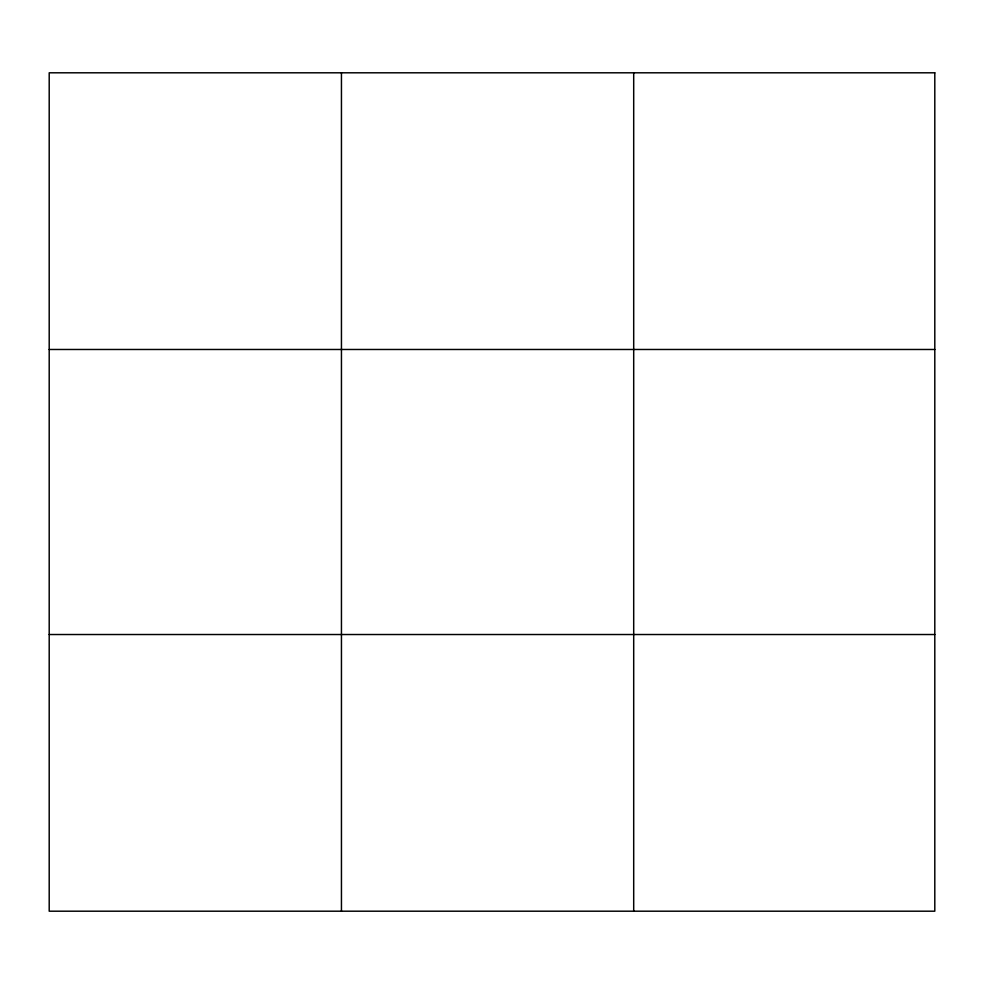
<?xml version="1.0" encoding="UTF-8"?>
<svg xmlns="http://www.w3.org/2000/svg" width="984" height="984" viewBox="0 0 984 984"><rect width="100%" height="100%" fill="white"/><g stroke="black" fill="none" stroke-linecap="round" stroke-linejoin="round"><path stroke-width="1.48" d="M341.448 911.196L341.448 72.804M633.696 911.196L633.696 72.804M49.2 349.48L934.8 349.48M49.2 634.52L934.8 634.52M934.8 72.804L934.8 911.196L49.2 911.196L49.2 72.804L934.8 72.804"/></g></svg>
